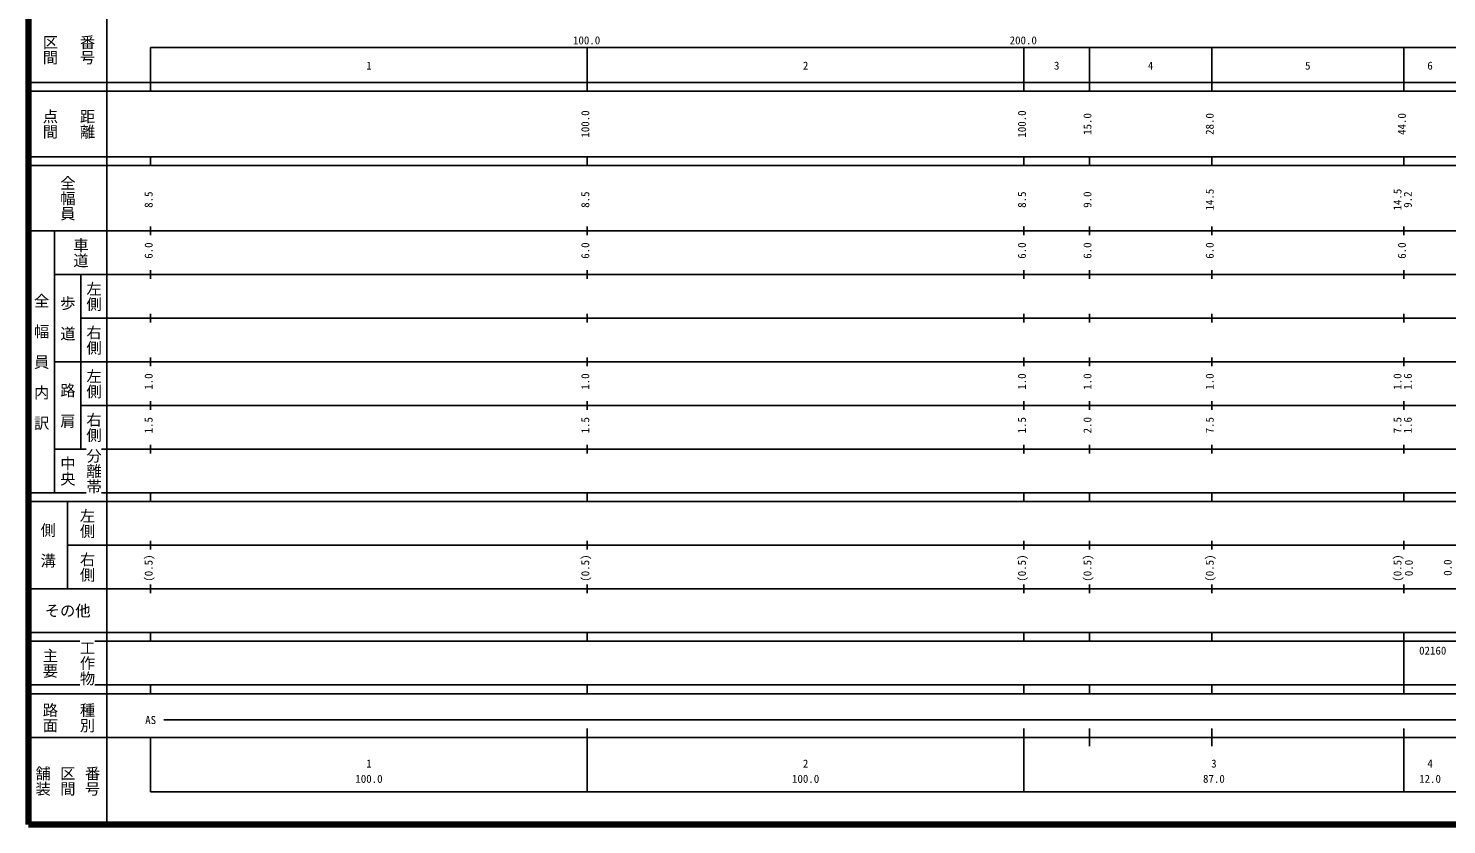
# Model space of a CAD drawing. Units: millimetres on the paper, enlarged 1000 times. Extents: x 40000 to 680000, y 20000 to 380000.
# Drawn here: x 40000 to 364799, y 20000 to 202409 of the extents above; entities that cross this region are included whole.
import ezdxf
from ezdxf.enums import TextEntityAlignment as Align

# ---------------------------------------------------------------- set-up
doc = ezdxf.new("R2010")
doc.units = ezdxf.units.MM
doc.header["$LTSCALE"] = 1000
doc.layers.add('M-TTL', color=2, linetype='Continuous', lineweight=140)
doc.layers.add('M-TTL-BAND', color=7, linetype='Continuous', lineweight=25)
doc.styles.add('@ＭＳ ゴシック', font='')
doc.styles.add('ＭＳ ゴシック', font='')
doc.styles.get('@ＭＳ ゴシック').set_extended_font_data('@MS Gothic')
doc.styles.get('ＭＳ ゴシック').set_extended_font_data('MS Gothic')

msp = doc.modelspace()

# ---------------------------------------------------------------- linework, layer by layer
at = {"layer": 'M-TTL'}
for p, q in [((40000, 380000), (40000, 20000)), ((40000, 20000), (680000, 20000))]:
    msp.add_line(p, q, dxfattribs=at)
at = {"layer": 'M-TTL-BAND'}
for p, q in [((68000, 198000), (579000, 198000)), ((68000, 198000), (68000, 188000)), ((168000, 188000), (168000, 198000)), ((268000, 188000), (268000, 198000)), ((283000, 188000), (283000, 198000)), ((311000, 188000), (311000, 198000)), ((355000, 188000), (355000, 198000)), ((40000, 190000), (579000, 190000)), ((40000, 188000), (579000, 188000)), ((40000, 173000), (579000, 173000)), ((68000, 171000), (68000, 173000)), ((168000, 171000), (168000, 173000)), ((268000, 171000), (268000, 173000)), ((283000, 171000), (283000, 173000)), ((311000, 171000), (311000, 173000)), ((355000, 171000), (355000, 173000)), ((40000, 171000), (579000, 171000)), ((40000, 156000), (579000, 156000)), ((46000, 96000), (46000, 156000)), ((68000, 155000), (68000, 157000)), ((168000, 155000), (168000, 157000)), ((268000, 155000), (268000, 157000)), ((283000, 155000), (283000, 157000)), ((311000, 155000), (311000, 157000)), ((355000, 155000), (355000, 157000)), ((68000, 145000), (68000, 147000)), ((168000, 145000), (168000, 147000)), ((268000, 145000), (268000, 147000)), ((283000, 145000), (283000, 147000)), ((311000, 145000), (311000, 147000)), ((355000, 145000), (355000, 147000)), ((46000, 146000), (579000, 146000)), ((52000, 146000), (52000, 106000)), ((68000, 135000), (68000, 137000)), ((168000, 135000), (168000, 137000)), ((268000, 135000), (268000, 137000)), ((283000, 135000), (283000, 137000)), ((311000, 135000), (311000, 137000)), ((355000, 135000), (355000, 137000)), ((52000, 136000), (579000, 136000)), ((68000, 125000), (68000, 127000)), ((168000, 125000), (168000, 127000)), ((268000, 125000), (268000, 127000)), ((283000, 125000), (283000, 127000)), ((311000, 125000), (311000, 127000)), ((355000, 125000), (355000, 127000)), ((46000, 126000), (579000, 126000)), ((68000, 115000), (68000, 117000)), ((168000, 115000), (168000, 117000)), ((268000, 115000), (268000, 117000)), ((283000, 115000), (283000, 117000)), ((311000, 115000), (311000, 117000)), ((355000, 115000), (355000, 117000)), ((52000, 116000), (579000, 116000)), ((46000, 106000), (53250, 106000)), ((56750, 106000), (579000, 106000)), ((68000, 105000), (68000, 107000)), ((168000, 105000), (168000, 107000)), ((268000, 105000), (268000, 107000)), ((283000, 105000), (283000, 107000)), ((311000, 105000), (311000, 107000)), ((355000, 105000), (355000, 107000)), ((40000, 96000), (53250, 96000)), ((56750, 96000), (579000, 96000)), ((68000, 94000), (68000, 96000)), ((168000, 94000), (168000, 96000)), ((268000, 94000), (268000, 96000)), ((283000, 94000), (283000, 96000)), ((311000, 94000), (311000, 96000)), ((355000, 94000), (355000, 96000)), ((40000, 94000), (579000, 94000)), ((49000, 94000), (49000, 74000)), ((68000, 83000), (68000, 85000)), ((168000, 83000), (168000, 85000)), ((268000, 83000), (268000, 85000)), ((283000, 83000), (283000, 85000)), ((311000, 83000), (311000, 85000)), ((355000, 83000), (355000, 85000)), ((49000, 84000), (579000, 84000)), ((68000, 73000), (68000, 75000)), ((168000, 73000), (168000, 75000)), ((268000, 73000), (268000, 75000)), ((283000, 73000), (283000, 75000)), ((311000, 73000), (311000, 75000)), ((355000, 73000), (355000, 75000)), ((40000, 74000), (579000, 74000)), ((40000, 64000), (579000, 64000)), ((40000, 62000), (51750, 62000)), ((55250, 62000), (579000, 62000)), ((68000, 62000), (68000, 64000)), ((168000, 62000), (168000, 64000)), ((268000, 62000), (268000, 64000)), ((283000, 62000), (283000, 64000)), ((311000, 62000), (311000, 64000)), ((355000, 62000), (355000, 64000)), ((355000, 52000), (355000, 62000)), ((40000, 52000), (51750, 52000)), ((55250, 52000), (579000, 52000)), ((68000, 50000), (68000, 52000)), ((168000, 50000), (168000, 52000)), ((268000, 50000), (268000, 52000)), ((283000, 50000), (283000, 52000)), ((311000, 50000), (311000, 52000)), ((355000, 50000), (355000, 52000)), ((40000, 50000), (579000, 50000)), ((71000, 44000), (567024, 44000)), ((40000, 40000), (579000, 40000)), ((68000, 40000), (68000, 27500)), ((168000, 27500), (168000, 42000)), ((268000, 27500), (268000, 42000)), ((283000, 38000), (283000, 42000)), ((311000, 38000), (311000, 42000)), ((355000, 27500), (355000, 42000)), ((68000, 27500), (579000, 27500))]:
    msp.add_line(p, q, dxfattribs=at)
msp.add_lwpolyline([(58000, 370000), (58000, 312305), (58000, 20000)], dxfattribs=at)

# ---------------------------------------------------------------- texts
at = {"layer": 'M-TTL-BAND', "style": '@ＭＳ ゴシック'}
for s, p in [('区間', (45000, 197500)), ('番号', (53500, 197500)), ('点間', (45000, 180500)), ('距離', (53500, 180500)), ('全幅員', (49000, 163500)), ('車道', (52000, 151000)), ('左側', (55000, 141000)), ('全\u3000幅\u3000員\u3000内\u3000訳', (43000, 126000)), ('歩\u3000道', (49000, 136000)), ('右側', (55000, 131000)), ('左側', (55000, 121000)), ('路\u3000肩', (49000, 116000)), ('右側', (55000, 111000)), ('中央', (49000, 101000)), ('分離帯', (55000, 101000)), ('左側', (53500, 89000)), ('側\u3000溝', (44500, 84000)), ('右側', (53500, 79000)), ('工作物', (53500, 57000)), ('主要', (45000, 57000)), ('路面', (45000, 44500)), ('種別', (53500, 44500)), ('舗装', (43333, 30000)), ('区間', (49000, 30000)), ('番号', (54667, 30000))]:
    msp.add_text(s, height=2566, rotation=270, dxfattribs=at).set_placement(p, align=Align.MIDDLE_CENTER)
at = {"layer": 'M-TTL-BAND', "style": 'ＭＳ ゴシック'}
for s, p in [('100.0', (167844, 198195)), ('200.0', (267844, 198195)), ('1', (118000, 192405)), ('2', (218000, 192405)), ('3', (275500, 192405)), ('4', (297000, 192405)), ('5', (333000, 192405)), ('6', (361000, 192405)), ('AS', (68000, 42500)), ('1', (118000, 32523)), ('2', (218000, 32523)), ('3', (311500, 32523)), ('4', (361000, 32523)), ('100.0', (118000, 29033)), ('100.0', (218000, 29033)), ('87.0', (311500, 29033)), ('12.0', (361000, 29033))]:
    msp.add_text(s, height=1833, dxfattribs=at).set_placement(p, align=Align.BOTTOM_CENTER)
for s, p in [('100.0', (169000, 180500)), ('100.0', (269000, 180500)), ('15.0', (284000, 180500)), ('28.0', (312000, 180500)), ('44.0', (356000, 180500)), ('8.5', (69000, 163174)), ('8.5', (169000, 163174)), ('8.5', (269000, 163174)), ('9.0', (284000, 163174)), ('14.5', (312000, 163174)), ('14.5', (355000, 163174)), ('9.2', (357370, 163174)), ('6.0', (69000, 151500)), ('6.0', (169000, 151500)), ('6.0', (269000, 151500)), ('6.0', (284000, 151500)), ('6.0', (312000, 151500)), ('6.0', (356000, 151500)), ('1.0', (69000, 121500)), ('1.0', (169000, 121500)), ('1.0', (269000, 121500)), ('1.0', (284000, 121500)), ('1.0', (312000, 121500)), ('1.0', (355000, 121500)), ('1.6', (357370, 121500)), ('1.5', (69000, 111500)), ('1.5', (169000, 111500)), ('1.5', (269000, 111500)), ('2.0', (284000, 111500)), ('7.5', (312000, 111500)), ('7.5', (355000, 111500)), ('1.6', (357370, 111500)), ('(0.5)', (69000, 78764)), ('(0.5)', (169000, 78764)), ('(0.5)', (269000, 78764)), ('(0.5)', (284000, 78764)), ('(0.5)', (312000, 78764)), ('(0.5)', (355000, 78764)), ('0.0', (357600, 78792)), ('0.0', (366500, 78872))]:
    msp.add_text(s, height=1833, rotation=90, dxfattribs=at).set_placement(p, align=Align.BOTTOM_CENTER)
msp.add_text('その他', height=2566, dxfattribs=at).set_placement((49000, 69000), align=Align.MIDDLE_CENTER)
msp.add_text('02160', height=1833, dxfattribs=at).set_placement((358500, 58405), align=Align.BOTTOM_LEFT)

doc.saveas('drawing.dxf')
